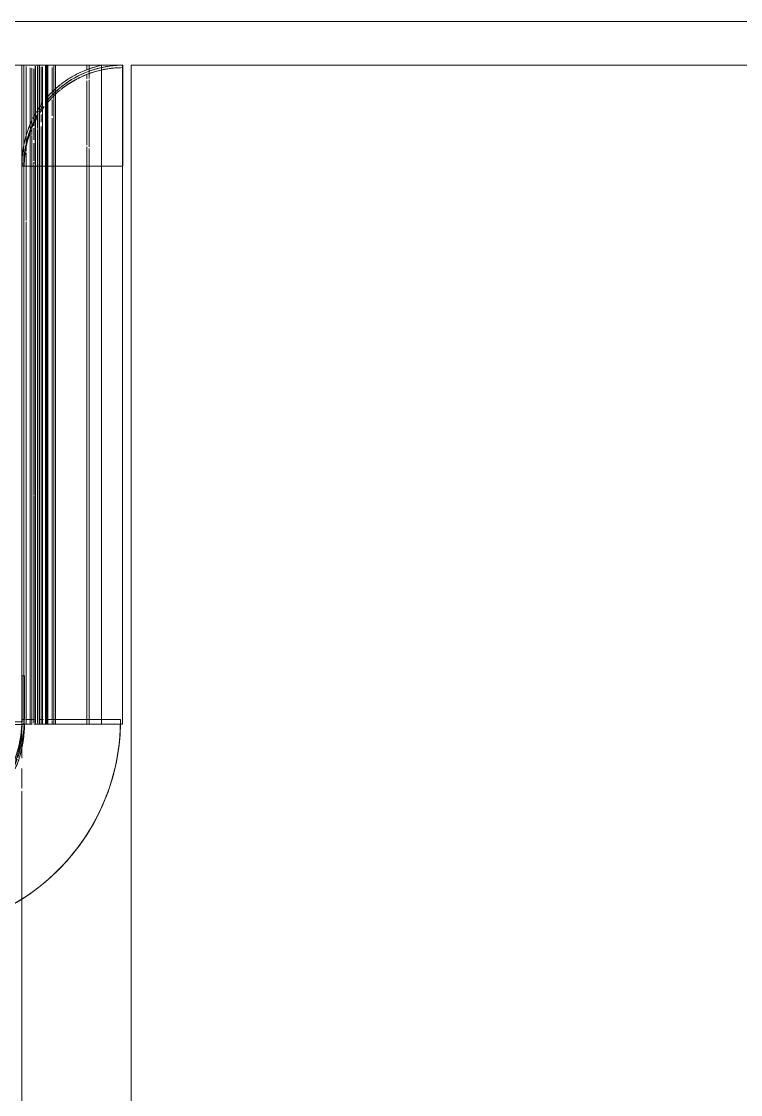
# Model space of a CAD drawing. Header units: millimetres. Extents: x -21807 to 26525, y -2564 to 60640.
# Drawn here: x -14008.7 to -13680.4, y 57646.9 to 58136.9 of the extents above; entities that cross this region are included whole.
import ezdxf

# ---------------------------------------------------------------- set-up
doc = ezdxf.new("R2010")
doc.units = ezdxf.units.MM
doc.layers.add('A-GENM', color=7, linetype='Continuous', lineweight=5)
doc.layers.add('A-WALL', color=7, linetype='Continuous', lineweight=9)

# ---------------------------------------------------------------- blocks, each defined once
blk = doc.blocks.new('AK-SGS-M3-A_rvt-1-MẶT BẰNG PHÂN VÙNG ÁP SUẤT')
at = {"layer": 'A-WALL', "color": 7, "lineweight": 13, "true_color": 0xececec}
for p, q in [((-15908.59, 58136.94), (-12408.59, 58136.94)), ((-14008.59, 58116.94), (-14008.59, 58070.84)), ((-14008.59, 57817.67), (-14008.59, 57816.08))]:
    blk.add_line(p, q, dxfattribs=at)
at = {"layer": 'A-WALL', "color": 254, "lineweight": 13, "true_color": 0xe0e0e0}
for p, q in [((-12408.59, 58136.94), (-15908.59, 58136.94)), ((-14558.52, 58116.94), (-14008.59, 58116.94)), ((-13958.59, 57156.94), (-13958.59, 58116.94)), ((-13958.59, 58116.94), (-12408.59, 58116.94)), ((-14008.59, 57736.98), (-14008.59, 57156.94))]:
    blk.add_line(p, q, dxfattribs=at)
at = {"layer": 'A-WALL', "color": 254, "lineweight": 13, "true_color": 0xcccccc}
for p, q in [((-14558.52, 58116.94), (-14008.59, 58116.94)), ((-13958.59, 57156.94), (-13958.59, 58116.94)), ((-13958.59, 58116.94), (-12408.59, 58116.94)), ((-14008.59, 57736.98), (-14008.59, 57156.94))]:
    blk.add_line(p, q, dxfattribs=at)
at = {"layer": 'A-WALL', "color": 7, "lineweight": 13, "true_color": 0xf4f4f4}
blk.add_line((-14008.59, 58116.94), (-14008.59, 58070.84), dxfattribs=at)
at = {"layer": 'A-WALL', "color": 254, "lineweight": 13, "true_color": 0xe6e6e6}
blk.add_line((-14008.59, 58070.84), (-14008.59, 57817.67), dxfattribs=at)
at = {"layer": 'A-WALL', "color": 7, "lineweight": 13, "true_color": 0xf2f2f2}
for p, q in [((-14008.59, 58070.84), (-14008.59, 57817.67)), ((-14008.59, 57809.86), (-14008.59, 57805.05)), ((-14008.59, 57809.86), (-14008.59, 57805.05)), ((-14008.59, 57804.8), (-14008.59, 57800.49)), ((-14008.59, 57804.8), (-14008.59, 57800.49)), ((-14008.59, 57795.77), (-14008.59, 57786.91)), ((-14008.59, 57795.77), (-14008.59, 57786.91)), ((-14008.59, 57785.44), (-14008.59, 57766.08)), ((-14008.59, 57785.44), (-14008.59, 57766.08))]:
    blk.add_line(p, q, dxfattribs=at)
at = {"layer": 'A-WALL', "color": 7, "lineweight": 13, "true_color": 0xf3f3f3}
for p, q in [((-14008.59, 57815.28), (-14008.59, 57813.43)), ((-14008.59, 57815.28), (-14008.59, 57813.43)), ((-14008.59, 57812.65), (-14008.59, 57810.55)), ((-14008.59, 57812.65), (-14008.59, 57810.55))]:
    blk.add_line(p, q, dxfattribs=at)
at = {"layer": 'A-WALL', "color": 254, "lineweight": 13, "true_color": 0xdcdcdc}
blk.add_line((-14008.59, 57766.08), (-14008.59, 57736.98), dxfattribs=at)
at = {"layer": 'A-WALL', "color": 7, "lineweight": 13, "true_color": 0xededed}
for p, q in [((-14008.59, 57766.08), (-14008.59, 57764.66)), ((-14008.59, 57764.48), (-14008.59, 57749.44)), ((-14008.59, 57748.51), (-14008.59, 57739.53)), ((-14008.59, 57738.86), (-14008.59, 57736.98))]:
    blk.add_line(p, q, dxfattribs=at)
blk = doc.blocks.new('AK_ThanhNoiGocVuong - Thanh nhôm trục góc ngoài-1879367-MẶT BẰNG PHÂN VÙNG ÁP SUẤT')
at = {"layer": 'A-GENM', "color": 254, "true_color": 0xe6e6e6}
for p, q in [((-2.2, 51.1), (-22.1, 51.1)), ((-22.1, 51.1), (-22.1, 50)), ((-22.1, 50), (-2.2, 50)), ((50, -2.2), (50, -22.1)), ((51.1, -22.1), (51.1, -2.2)), ((50, -22.1), (51.1, -22.1))]:
    blk.add_line(p, q, dxfattribs=at)
at = {"layer": 'A-GENM', "color": 7, "true_color": 0xf7f7f7}
for p, q in [((-22.1, 50), (-22.1, 51.1)), ((-2.2, 50), (-22.1, 50)), ((51.1, 0), (50, 0)), ((50, -22.1), (50, -2.2)), ((51.1, -22.1), (50, -22.1))]:
    blk.add_line(p, q, dxfattribs=at)
at = {"layer": 'A-GENM', "color": 7, "true_color": 0xfafafa}
blk.add_line((-22.1, 51.1), (-2.2, 51.1), dxfattribs=at)
at = {"layer": 'A-GENM', "color": 254, "true_color": 0xcccccc}
for p, q in [((-1.1, 49.78), (-1.1, -22.1)), ((0, -22.1), (0, 49.56)), ((49.56, 0), (-22.1, 0)), ((-22.1, 0), (-22.1, -1.1)), ((-22.1, -1.1), (49.78, -1.1)), ((-1.1, -22.1), (0, -22.1))]:
    blk.add_line(p, q, dxfattribs=at)
at = {"layer": 'A-GENM', "color": 254, "true_color": 0xeaeaea}
for p, q in [((-1.1, 0), (-1.1, 49.78)), ((-22.1, -1.1), (-22.1, 0)), ((-22.1, 0), (-1.1, 0)), ((-1.1, -1.1), (-22.1, -1.1)), ((-1.1, -22.1), (-1.1, -1.1)), ((0, -22.1), (-1.1, -22.1))]:
    blk.add_line(p, q, dxfattribs=at)
at = {"layer": 'A-GENM', "color": 254, "true_color": 0xdcdcdc}
for p, q in [((0, 51.1), (0, 50)), ((50, 0), (51.1, 0))]:
    blk.add_line(p, q, dxfattribs=at)
at = {"layer": 'A-GENM', "color": 7, "true_color": 0xf8f8f8}
blk.add_line((0, 50), (0, 51.1), dxfattribs=at)
at = {"layer": 'A-GENM', "color": 7, "true_color": 0xf1f1f1}
for p, q in [((0, 49.56), (0, 0)), ((0, 0), (49.56, 0)), ((49.78, -1.1), (0, -1.1)), ((0, -1.1), (0, -22.1))]:
    blk.add_line(p, q, dxfattribs=at)
at = {"layer": 'A-GENM', "color": 7, "true_color": 0xf9f9f9}
blk.add_line((51.1, -2.2), (51.1, -22.1), dxfattribs=at)
at = {"layer": 'A-GENM', "color": 254, "true_color": 0xe6e6e6}
for start, end in [(74.4984, 90), (360, 15.4833)]:
    blk.add_arc((0, 0), 51.1, start, end, dxfattribs=at)
at = {"layer": 'A-GENM', "color": 254, "true_color": 0xdcdcdc}
for radius, start, end in [(50, 70.5042, 90), (51.1, 66.6177, 74.4984), (50, 66.0144, 67.5), (50, 42.7364, 64.9276), (51.1, 41.7004, 65.2886), (50, 22.7268, 42.3853), (51.1, 24.6434, 40.1115), (50, 0, 22.5), (51.1, 15.4833, 22.5)]:
    blk.add_arc((0, 0), radius, start, end, dxfattribs=at)
at = {"layer": 'A-GENM', "color": 7, "true_color": 0xf4f4f4}
for radius, start, end in [(51.1, 75.0575, 89.9757), (51.1, 73.2641, 75), (51.1, 67.5, 69.4172), (51.1, 60, 65.0287), (51.1, 41.2258, 57.6021), (51.1, 36.5719, 39.3833), (51.1, 30.1876, 35.9681), (51.1, 26.2087, 29.0107), (50, 21.7483, 24.9713), (51.1, 15.5362, 20.0287), (51.1, 10.3377, 14.9155)]:
    blk.add_arc((0, 0), radius, start, end, dxfattribs=at)
at = {"layer": 'A-GENM', "color": 7, "true_color": 0xf6f6f6}
for radius, start, end in [(50, 80.3081, 89.1196), (50, 75.4939, 80.2919), (50, 55.2207, 62.0347), (50, 51.6362, 54.3097), (50, 46.5291, 49.922), (50, 34.8073, 42.2695), (50, 31.383, 34.3203), (50, 25.9458, 30), (51.1, 22.5, 24.3243), (50, 9.7081, 14.7103), (50, 0.8804, 9.6919)]:
    blk.add_arc((0, 0), radius, start, end, dxfattribs=at)
at = {"layer": 'A-GENM', "color": 7, "true_color": 0xf1f1f1}
for radius, start, end in [(51.1, 69.9713, 72.2881), (50, 65.9641, 68.8683)]:
    blk.add_arc((0, 0), radius, start, end, dxfattribs=at)
at = {"layer": 'A-GENM', "color": 254, "true_color": 0xcccccc}
blk.add_arc((0, 0), 50, 68.6181, 70.5042, dxfattribs=at)
at = {"layer": 'A-GENM', "color": 7, "true_color": 0xf0f0f0}
blk.add_arc((0, 0), 51.1, 360, 10.3377, dxfattribs=at)
blk = doc.blocks.new('AK_BoGocTrong - Thanh nhôm C có chân-1882904-MẶT BẰNG PHÂN VÙNG ÁP SUẤT')
at = {"layer": 'A-GENM', "color": 254, "true_color": 0xe8e8e8}
blk.add_line((0, -254.76), (0, 0), dxfattribs=at)
at = {"layer": 'A-GENM', "color": 7, "true_color": 0xf2f2f2}
for p, q in [((9.54, 0), (2.08, 0)), ((11.71, 0), (9.54, 0)), ((16.21, 0), (13.74, 0)), ((22.38, 0), (16.38, 0)), ((28.31, 0), (24.45, 0)), ((30.79, 0), (28.31, 0)), ((36.04, 0), (38.06, 0)), ((43.63, 0), (41.34, 0)), ((34.5, -2.1), (34.5, -254.76)), ((45, -2.1), (45, -0.26)), ((45, -2.1), (45, -22)), ((45, -2.1), (45, -22)), ((46, -254.76), (46, -300.86)), ((46, -254.76), (46, -300.86)), ((45, -259.76), (45, -255.86)), ((45, -259.76), (45, -300.86)), ((45, -259.76), (45, -300.86))]:
    blk.add_line(p, q, dxfattribs=at)
at = {"layer": 'A-GENM', "color": 7, "true_color": 0xf0f0f0}
for p, q in [((2.1, 0), (11.65, 0)), ((13.73, 0), (22.27, 0)), ((24.43, 0), (30.72, 0)), ((9.54, -2.1), (9.54, -254.76)), ((30.61, -2.1), (30.61, -92.6)), ((31.35, -2.1), (31.35, -254.76)), ((35.15, -2.1), (35.15, -254.76)), ((38.61, -254.76), (38.61, -2.1)), ((45, -22), (45, -2.1)), ((46, -1.6), (46, -254.76)), ((46, -1.6), (46, -254.76)), ((45, -22), (45, -254.76)), ((45, -22), (45, -254.76)), ((30.61, -93.23), (30.61, -254.76)), ((46, -254.76), (46, -300.86)), ((0, -264.74), (0, -255.06)), ((45, -300.86), (45, -259.76)), ((0, -274.2), (0, -264.96)), ((0, -282.75), (0, -274.34)), ((0, -289.89), (0, -282.83)), ((0, -295.26), (0, -289.96)), ((0, -298.61), (0, -295.3))]:
    blk.add_line(p, q, dxfattribs=at)
at = {"layer": 'A-GENM', "color": 7, "true_color": 0xf3f3f3}
for p, q in [((9.54, 0), (9.54, -2.1)), ((30.61, 0), (31.35, 0)), ((30.61, 0), (30.61, -2.1)), ((31.35, 0), (31.35, -2.1)), ((34.83, 0), (35.15, 0)), ((35.15, 0), (35.15, -2.1)), ((35.74, 0), (37.91, 0)), ((38.14, 0), (35.74, 0)), ((38.61, -1.83), (38.61, 0)), ((45, 0), (46, 0)), ((34.17, -254.76), (34.17, -2.1)), ((37.91, -2.1), (37.91, -254.76)), ((45, -0.26), (45, -2.1)), ((45, -0.26), (45, -2.1)), ((9.54, -254.76), (9.54, -259.29)), ((30.61, -254.76), (30.61, -261.83)), ((31.35, -254.76), (31.35, -261.61)), ((38.61, -271.79), (38.61, -254.76)), ((35.15, -255.02), (35.15, -270.11)), ((45, -255.86), (45, -259.76)), ((45, -255.86), (45, -259.76)), ((9.54, -260.16), (9.54, -262.05)), ((9.54, -263.51), (9.54, -284.93)), ((30.61, -263.16), (30.61, -286.62)), ((31.35, -262.82), (31.35, -285.76)), ((35.15, -271.06), (35.15, -282.08)), ((38.61, -276.18), (38.61, -272.65)), ((38.61, -300.3), (38.61, -279.28)), ((35.15, -283.55), (35.15, -300.03)), ((9.54, -285.3), (9.54, -295.24)), ((30.61, -289.02), (30.61, -299.68)), ((31.35, -288.06), (31.35, -299.74)), ((9.54, -296.09), (9.54, -298.28)), ((30.72, -300.86), (9.58, -300.86)), ((44.98, -300.86), (38.97, -300.86)), ((46, -300.86), (45, -300.86))]:
    blk.add_line(p, q, dxfattribs=at)
at = {"layer": 'A-GENM', "color": 7, "true_color": 0xf4f4f4}
for p, q in [((34.85, 0), (34.17, 0)), ((34.17, -2.1), (34.17, 0)), ((34.5, 0), (34.83, 0)), ((34.5, 0), (34.5, -2.1)), ((34.85, 0), (34.85, -2.1)), ((37.91, 0), (35.74, 0)), ((38.61, 0), (37.91, 0)), ((37.91, 0), (37.91, -2.1)), ((46, 0), (44.82, 0)), ((45, 0), (46, 0)), ((46, 0), (45, 0)), ((34.85, -2.1), (34.85, -254.76)), ((34.17, -269.76), (34.17, -254.76)), ((37.91, -254.76), (37.91, -273.44)), ((34.5, -255.83), (34.5, -270.41)), ((34.85, -255.17), (34.85, -269.68)), ((34.17, -280.34), (34.17, -272.12)), ((34.5, -270.84), (34.5, -279.74)), ((34.85, -270.8), (34.85, -279.1)), ((37.91, -273.6), (37.91, -277.95)), ((34.17, -283.07), (34.17, -280.64)), ((34.5, -280.4), (34.5, -282.74)), ((34.85, -280.14), (34.85, -282.38)), ((34.85, -283.92), (34.85, -300.01)), ((37.91, -280.15), (37.91, -300.24)), ((30.61, -287.43), (30.61, -289.02)), ((34.17, -299.96), (34.17, -284.77)), ((34.5, -284.36), (34.5, -299.98)), ((9.54, -298.68), (9.54, -300.81)), ((0, -300.86), (9.44, -300.86)), ((9.48, -300.86), (0, -300.86)), ((9.54, -300.86), (16.21, -300.86)), ((16.38, -300.86), (30.79, -300.86)), ((31.35, -300.86), (30.61, -300.86)), ((34.17, -300.86), (31.82, -300.86)), ((31.82, -300.86), (34.17, -300.86)), ((34.43, -300.86), (31.82, -300.86)), ((32.03, -300.86), (34.31, -300.86)), ((34.17, -300.86), (34.85, -300.86)), ((34.83, -300.86), (34.5, -300.86)), ((35.15, -300.86), (34.83, -300.86)), ((37.91, -300.86), (35.74, -300.86)), ((35.74, -300.86), (37.91, -300.86)), ((35.74, -300.86), (38.14, -300.86)), ((38.06, -300.86), (36.04, -300.86)), ((37.91, -300.86), (38.61, -300.86)), ((39.22, -300.86), (41.34, -300.86)), ((41.34, -300.86), (44.82, -300.86)), ((44.82, -300.86), (46, -300.86)), ((46, -300.86), (45, -300.86)), ((45, -300.86), (46, -300.86))]:
    blk.add_line(p, q, dxfattribs=at)
at = {"layer": 'A-GENM', "color": 7, "true_color": 0xededed}
for p, q in [((41.7, 0), (43.47, 0)), ((46, -1.6), (46, -254.76)), ((45, -254.76), (45, -22))]:
    blk.add_line(p, q, dxfattribs=at)
blk = doc.blocks.new('AK_BoGocTrongTran - Thanh nhôm C có chân-1882907-MẶT BẰNG PHÂN VÙNG ÁP SUẤT')
at = {"layer": 'A-GENM', "color": 254, "true_color": 0xcccccc}
for p, q in [((0, 0), (9.54, 0)), ((0, 0), (0, -254.76)), ((30.6, 0), (9.54, 0)), ((9.54, -254.76), (9.54, 0)), ((30.61, 0), (34.17, 0)), ((30.61, -254.76), (30.61, 0)), ((34.17, 0), (34.85, 0)), ((34.17, 0), (34.17, -254.76)), ((34.85, 0), (37.91, 0)), ((34.85, -254.76), (34.85, 0)), ((37.91, 0), (38.61, 0)), ((37.91, -254.76), (37.91, 0)), ((38.61, 0), (38.61, -254.76)), ((43.02, 0), (41.34, 0)), ((46, -254.76), (46, 0)), ((46, -254.76), (46, -1.6)), ((46, -254.76), (46, -1.6))]:
    blk.add_line(p, q, dxfattribs=at)
at = {"layer": 'A-GENM', "color": 254, "true_color": 0xe6e6e6}
for p, q in [((2.1, 0), (11.65, 0)), ((12.37, 0), (22.5, 0)), ((22.69, 0), (29.85, 0)), ((34.5, 0), (34.83, 0)), ((41.7, 0), (43.47, 0)), ((46, 0), (45, 0)), ((45, 0), (46, 0)), ((45, -2.1), (45, -0.26)), ((45, -2.1), (45, -0.26)), ((45, -2.1), (45, -254.76)), ((46, -254.76), (46, -1.6)), ((31.35, -300.86), (31.35, -254.76)), ((34.5, -300.86), (34.5, -254.76)), ((35.15, -300.86), (35.15, -254.76)), ((45, -300.86), (45, -254.98)), ((45, -300.86), (45, -254.98)), ((29.85, -300.86), (0, -300.86)), ((31.35, -300.86), (30.61, -300.86)), ((30.79, -300.86), (34.31, -300.86)), ((31.35, -300.86), (34.17, -300.86)), ((35.15, -300.86), (34.83, -300.86)), ((35.15, -300.86), (37.91, -300.86)), ((35.74, -300.86), (38.14, -300.86)), ((44.98, -300.86), (38.97, -300.86)), ((45, -300.86), (46, -300.86)), ((46, -300.86), (45, -300.86))]:
    blk.add_line(p, q, dxfattribs=at)
at = {"layer": 'A-GENM', "color": 254, "true_color": 0xdcdcdc}
for p, q in [((30.61, 0), (31.35, 0)), ((32.26, 0), (30.79, 0)), ((34.17, 0), (31.35, 0)), ((31.35, -254.76), (31.35, 0)), ((34.5, -254.76), (34.5, 0)), ((34.83, 0), (35.15, 0)), ((37.91, 0), (35.15, 0)), ((35.15, -254.76), (35.15, 0)), ((38.14, 0), (35.74, 0)), ((44.45, 0), (43.02, 0)), ((46, 0), (44.82, 0)), ((46, -1.6), (46, 0)), ((46, -1.6), (46, 0)), ((45, -254.76), (45, -2.1)), ((45, -254.76), (45, -2.1)), ((0, -254.76), (0, -300.86)), ((9.54, -300.86), (9.54, -254.76)), ((30.61, -300.86), (30.61, -254.76)), ((34.17, -254.76), (34.17, -300.86)), ((34.85, -300.86), (34.85, -254.76)), ((37.91, -300.86), (37.91, -254.76)), ((38.61, -254.76), (38.61, -300.86)), ((46, -300.86), (46, -254.76)), ((46, -300.86), (46, -254.76)), ((46, -300.86), (46, -254.76)), ((9.54, -300.86), (0, -300.86)), ((9.54, -300.86), (28.31, -300.86)), ((28.31, -300.86), (30.6, -300.86)), ((34.17, -300.86), (30.61, -300.86)), ((34.85, -300.86), (34.17, -300.86)), ((37.91, -300.86), (34.85, -300.86)), ((38.61, -300.86), (37.91, -300.86)), ((38.86, -300.86), (41.34, -300.86)), ((41.34, -300.86), (44.82, -300.86)), ((44.82, -300.86), (46, -300.86))]:
    blk.add_line(p, q, dxfattribs=at)
at = {"layer": 'A-GENM', "color": 7, "true_color": 0xececec}
for p, q in [((36.04, 0), (38.06, 0)), ((46, 0), (45, 0)), ((46, -1.6), (46, 0)), ((45, -0.26), (45, -2.1)), ((46, -300.86), (46, -254.76)), ((45, -254.98), (45, -300.86)), ((34.43, -300.86), (31.82, -300.86)), ((34.83, -300.86), (34.5, -300.86)), ((38.06, -300.86), (36.04, -300.86)), ((45, -300.86), (46, -300.86))]:
    blk.add_line(p, q, dxfattribs=at)
blk = doc.blocks.new('AK_MiengBoGocNgoai - Miếng bo góc ngoài-1297321-MẶT BẰNG PHÂN VÙNG ÁP SUẤT')
at = {"layer": 'A-GENM', "color": 7, "true_color": 0xf2f2f2}
for p, q in [((-52.2, 45), (-52.2, 36.32)), ((-52.2, 36.25), (-52.2, 34.65)), ((-52.2, 33.35), (-52.2, 26.34)), ((-52.2, 26.28), (-52.2, 24.36)), ((-52.2, 22.5), (-52.2, 17.36)), ((-52.2, 17.31), (-52.2, 15.12)), ((-52.2, 6.03), (-52.2, 4.25)), ((-52.2, 4.22), (-52.2, 2.26)), ((1, -52.2), (0, -52.2)), ((7.75, -52.2), (9.86, -52.2)), ((11.54, -52.2), (13.18, -52.2))]:
    blk.add_line(p, q, dxfattribs=at)
at = {"layer": 'A-GENM', "color": 7, "true_color": 0xededed}
for p, q in [((-52.2, 36.32), (-52.2, 45)), ((-52.2, 33.61), (-52.2, 36.25)), ((-52.2, 26.35), (-52.2, 33.34)), ((-52.2, 23), (-52.2, 26.29)), ((-52.2, 17.37), (-52.2, 22.45)), ((-52.2, 15.17), (-52.2, 17.32)), ((-52.2, 4.21), (-52.2, 5.81)), ((-52.2, 2.5), (-52.2, 4.19))]:
    blk.add_line(p, q, dxfattribs=at)
at = {"layer": 'A-GENM', "color": 7, "true_color": 0xf0f0f0}
for p, q in [((-52.2, 13.89), (-52.2, 15.17)), ((-52.2, 11.48), (-52.2, 13.07)), ((-52.2, 7.83), (-52.2, 9.82)), ((2.26, -52.2), (4.25, -52.2)), ((4.28, -52.2), (6.03, -52.2)), ((15.12, -52.2), (17.36, -52.2)), ((17.4, -52.2), (22.5, -52.2)), ((24.36, -52.2), (26.34, -52.2)), ((26.38, -52.2), (33.35, -52.2)), ((34.65, -52.2), (45, -52.2))]:
    blk.add_line(p, q, dxfattribs=at)
at = {"layer": 'A-GENM', "color": 7, "true_color": 0xf3f3f3}
for p, q in [((-52.2, 13.18), (-52.2, 11.54)), ((-52.2, 9.82), (-52.2, 7.75)), ((-52.2, 0), (-52.2, 1))]:
    blk.add_line(p, q, dxfattribs=at)
at = {"layer": 'A-GENM', "color": 254, "true_color": 0xe6e6e6}
for p, q in [((4.21, -52.2), (2.5, -52.2)), ((5.81, -52.2), (4.24, -52.2)), ((17.37, -52.2), (15.17, -52.2)), ((22.45, -52.2), (17.41, -52.2)), ((26.35, -52.2), (23, -52.2)), ((33.34, -52.2), (26.39, -52.2)), ((45, -52.2), (33.61, -52.2))]:
    blk.add_line(p, q, dxfattribs=at)
at = {"layer": 'A-GENM', "color": 7, "true_color": 0xececec}
for p, q in [((9.86, -52.2), (7.83, -52.2)), ((13.07, -52.2), (11.48, -52.2)), ((15.17, -52.2), (13.89, -52.2))]:
    blk.add_line(p, q, dxfattribs=at)
at = {"layer": 'A-GENM', "color": 7, "true_color": 0xf2f2f2}
blk.add_arc((-52.2, -52.2), 97.2, 88.7415, 90, dxfattribs=at)
at = {"layer": 'A-GENM', "color": 7, "true_color": 0xededed}
for radius, start, end in [(97.2, 88.7415, 90), (97.2, 32.6568, 88.7415), (53.2, 70.9452, 87.5686), (53.2, 67.5, 70.0501), (53.2, 42.6654, 63.4029), (53.2, 25.5591, 42.4608), (53.2, 6.1117, 22.2572)]:
    blk.add_arc((-52.2, -52.2), radius, start, end, dxfattribs=at)
at = {"layer": 'A-GENM', "color": 254, "true_color": 0xe8e8e8}
for radius, start, end in [(97.2, 32.6568, 88.7415), (52.2, 2.478, 87.522)]:
    blk.add_arc((-52.2, -52.2), radius, start, end, dxfattribs=at)
at = {"layer": 'A-GENM', "color": 254, "true_color": 0xe6e6e6}
for radius, start, end in [(97.2, 1.2585, 32.6568), (53.2, 2.4314, 6.1117), (97.2, 360, 1.2585)]:
    blk.add_arc((-52.2, -52.2), radius, start, end, dxfattribs=at)
at = {"layer": 'A-GENM', "color": 254, "true_color": 0xdcdcdc}
blk.add_arc((-52.2, -52.2), 97.2, 1.2585, 32.6568, dxfattribs=at)
at = {"layer": 'A-GENM', "color": 7, "true_color": 0xf0f0f0}
blk.add_arc((-52.2, -52.2), 97.2, 360, 1.2585, dxfattribs=at)
blk = doc.blocks.new('AK_MiengBoGocNgoai - Miếng bo góc ngoài-1330444-MẶT BẰNG PHÂN VÙNG ÁP SUẤT')
at = {"layer": 'A-GENM', "color": 7, "true_color": 0xececec}
for p, q in [((0, 52.2), (1, 52.2)), ((7.83, 52.2), (9.86, 52.2)), ((11.48, 52.2), (13.07, 52.2)), ((13.89, 52.2), (15.17, 52.2)), ((-52.2, -9.82), (-52.2, -7.83)), ((-52.2, -13.07), (-52.2, -11.48)), ((-52.2, -15.17), (-52.2, -13.89))]:
    blk.add_line(p, q, dxfattribs=at)
at = {"layer": 'A-GENM', "color": 254, "true_color": 0xdcdcdc}
for p, q in [((4.25, 52.2), (1.53, 52.2)), ((6.03, 52.2), (4.28, 52.2)), ((17.36, 52.2), (15.12, 52.2)), ((26.34, 52.2), (17.4, 52.2)), ((45, 52.2), (26.38, 52.2)), ((-52.2, -1.53), (-52.2, -4.22)), ((-52.2, -4.25), (-52.2, -6.03)), ((-52.2, -15.62), (-52.2, -17.31)), ((-52.2, -17.36), (-52.2, -26.28)), ((-52.2, -26.34), (-52.2, -36.25)), ((-52.2, -36.32), (-52.2, -45))]:
    blk.add_line(p, q, dxfattribs=at)
at = {"layer": 'A-GENM', "color": 254, "true_color": 0xe6e6e6}
for p, q in [((2.5, 52.2), (4.21, 52.2)), ((4.24, 52.2), (5.81, 52.2)), ((9.86, 52.2), (7.75, 52.2)), ((15.12, 52.2), (11.54, 52.2)), ((15.17, 52.2), (17.37, 52.2)), ((17.41, 52.2), (22.45, 52.2)), ((23, 52.2), (26.35, 52.2)), ((26.39, 52.2), (33.34, 52.2)), ((33.61, 52.2), (45, 52.2)), ((-52.2, -1), (-52.2, 0)), ((-52.2, -4.19), (-52.2, -2.5)), ((-52.2, -5.81), (-52.2, -4.21)), ((-52.2, -7.75), (-52.2, -9.82)), ((-52.2, -11.54), (-52.2, -15.12)), ((-52.2, -17.32), (-52.2, -15.17)), ((-52.2, -22.45), (-52.2, -17.37)), ((-52.2, -26.29), (-52.2, -23)), ((-52.2, -33.34), (-52.2, -26.35)), ((-52.2, -36.25), (-52.2, -33.61)), ((-52.2, -45), (-52.2, -36.32))]:
    blk.add_line(p, q, dxfattribs=at)
at = {"layer": 'A-GENM', "color": 254, "true_color": 0xcccccc, "flags": 128}
blk.add_lwpolyline([(-52.2, 0), (-50.11, 0.04), (-48.03, 0.17), (-45.95, 0.38), (-43.88, 0.67), (-41.83, 1.04), (-39.79, 1.5), (-37.77, 2.03), (-35.78, 2.65), (-33.81, 3.35), (-31.87, 4.12), (-29.97, 4.97), (-28.1, 5.9), (-26.26, 6.9), (-24.47, 7.97), (-22.73, 9.12), (-21.03, 10.33), (-19.38, 11.61), (-17.78, 12.96), (-16.24, 14.36), (-14.75, 15.83), (-13.33, 17.36), (-11.97, 18.94), (-10.67, 20.58), (-9.44, 22.26), (-8.28, 24), (-7.18, 25.78), (-6.16, 27.6), (-5.21, 29.46), (-4.34, 31.35), (-3.55, 33.28), (-2.83, 35.25), (-2.19, 37.23), (-1.63, 39.25), (-1.16, 41.28), (-0.76, 43.33), (-0.45, 45.39), (-0.22, 47.47), (-0.07, 49.55), (0, 51.64), (0, 52.2)], dxfattribs=at)
at = {"layer": 'A-GENM', "color": 254, "true_color": 0xcccccc}
for radius, end in [(52.2, 359.4337), (97.2, 358.7415)]:
    blk.add_arc((-52.2, 52.2), radius, 270, end, dxfattribs=at)
at = {"layer": 'A-GENM', "color": 254, "true_color": 0xdcdcdc}
for radius, start, end in [(97.2, 271.2585, 358.7415), (53.2, 317.5392, 357.6791), (97.2, 358.7415, 0), (53.2, 307.5956, 317.3346), (53.2, 296.5971, 306.4601), (53.2, 272.3209, 289.0548), (53.2, 289.9499, 295.1678)]:
    blk.add_arc((-52.2, 52.2), radius, start, end, dxfattribs=at)
at = {"layer": 'A-GENM', "color": 7, "true_color": 0xececec}
blk.add_arc((-52.2, 52.2), 53.2, 357.6791, 359.4444, dxfattribs=at)
at = {"layer": 'A-GENM', "color": 254, "true_color": 0xe6e6e6}
for radius, start, end in [(97.2, 358.7415, 0), (53.2, 270, 272.3209), (97.2, 270, 271.2585)]:
    blk.add_arc((-52.2, 52.2), radius, start, end, dxfattribs=at)
blk = doc.blocks.new('AK_NepV - AK_NepV-1882906-MẶT BẰNG PHÂN VÙNG ÁP SUẤT')
at = {"layer": 'A-GENM', "color": 7, "true_color": 0xf2f2f2}
for p, q in [((-29.7, 300.86), (-28.7, 300.86)), ((-29.7, 300.86), (-29.7, 298.76)), ((-28.7, 300.86), (-22.75, 300.86)), ((-28.7, 300.86), (-28.7, 298.76)), ((-20.71, 300.86), (-14.39, 300.86)), ((-6.15, 300.86), (-5.29, 300.86)), ((-6.15, 300.16), (-6.15, 298.76)), ((-5.29, 300.86), (-4.47, 300.86)), ((-5.29, 300.42), (-5.29, 298.76)), ((-4.47, 300.28), (-4.47, 298.76)), ((-2.83, 300.86), (-2.83, 298.76)), ((-1, 300.86), (0, 300.86)), ((-1, 300.52), (-1, 298.76)), ((-7.78, 298.76), (-7.78, 46.1)), ((-29.7, 46.1), (-29.7, 38.08)), ((-28.7, 46.1), (-28.7, 37.24)), ((-6.15, 46.1), (-6.15, 29.69)), ((-5.29, 46.1), (-5.29, 25.64)), ((-4.47, 46.1), (-4.47, 44.28)), ((-2.83, 46.1), (-2.83, 34.86)), ((-1, 46.1), (-1, 41.64)), ((-4.47, 43.62), (-4.47, 35.65)), ((-29.7, 37.18), (-29.7, 6.68)), ((-28.7, 36.49), (-28.7, 7.1)), ((-1, 36.77), (-1, 0.6)), ((-4.47, 34.11), (-4.47, 28.69)), ((-6.15, 28.52), (-6.15, 23.6)), ((-2.83, 28.86), (-2.83, 1.16)), ((-6.15, 21.87), (-6.15, 0.55)), ((-5.29, 22.94), (-5.29, 0.48)), ((-4.47, 24.13), (-4.47, 1.65)), ((-29.7, 6.03), (-29.7, 4.19)), ((-28.7, 6.18), (-28.7, 4.6)), ((-29.7, 2.35), (-29.7, 0)), ((-28.7, 2.27), (-28.7, 0))]:
    blk.add_line(p, q, dxfattribs=at)
at = {"layer": 'A-GENM', "color": 7, "true_color": 0xf6f6f6}
for p, q in [((-22.75, 300.86), (-28.7, 300.86)), ((-14.39, 300.86), (-20.71, 300.86)), ((-12.8, 300.86), (-13.62, 300.86)), ((-12.8, 300.86), (-12.8, 299.24)), ((-10.69, 300.86), (-10.69, 298.76)), ((-10.31, 300.86), (-10.31, 298.76)), ((-8.49, 300.86), (-8.49, 298.76)), ((-4.47, 300.86), (-5.04, 300.86)), ((-5.04, 300.86), (-5.04, 298.97)), ((-3.54, 300.86), (-3.54, 298.76)), ((-1, 300.52), (-1, 298.76)), ((-10.31, 298.76), (-10.31, 46.1)), ((-12.8, 46.1), (-12.8, 24.11)), ((-10.69, 46.1), (-10.69, 30.82)), ((-10.31, 45.38), (-10.31, 30.66)), ((-8.49, 46.1), (-8.49, 20.53)), ((-5.04, 44.98), (-5.04, 26.58)), ((-3.54, 46.1), (-3.54, 32.18)), ((-1, 46.1), (-1, 41.64)), ((-1, 41.64), (-1, 40.04)), ((-1, 39.26), (-1, 37.25)), ((-1, 36.77), (-1, 26.17)), ((-10.31, 30.2), (-10.31, 21.46)), ((-3.54, 31.96), (-3.54, 29.86)), ((-10.69, 29.29), (-10.69, 20.78)), ((-12.8, 23.13), (-12.8, 15.83)), ((-10.69, 20.32), (-10.69, 17.94)), ((-10.31, 20.6), (-10.31, 18.31)), ((-28.7, 0), (-14.39, 0)), ((-2.83, 0), (-1.53, 0))]:
    blk.add_line(p, q, dxfattribs=at)
at = {"layer": 'A-GENM', "color": 7, "true_color": 0xf4f4f4}
for p, q in [((-13.62, 300.86), (-13.62, 298.76)), ((-10.39, 300.86), (-10.39, 298.76)), ((-9.26, 300.86), (-7.78, 300.86)), ((-7.78, 300.86), (-7.78, 298.76)), ((0, 300.6), (0, 299.26)), ((-10.39, 298.76), (-10.39, 46.1)), ((-5.04, 298.76), (-5.04, 46.1)), ((-3.54, 298.76), (-3.54, 46.1)), ((-1, 298.76), (-1, 196.35)), ((0, 298.76), (0, 278.86)), ((-1, 196.21), (-1, 71.53)), ((-1, 70.92), (-1, 46.1)), ((-13.62, 46.1), (-13.62, 39.31)), ((-10.39, 45.23), (-10.39, 21.32)), ((-7.78, 46.1), (-7.78, 28.01)), ((0, 45), (0, 41.68)), ((0, 41.1), (0, 1)), ((-13.62, 38.05), (-13.62, 15.01)), ((-7.78, 26.03), (-7.78, 22.42)), ((-10.39, 20.54), (-10.39, 18.23)), ((-7.78, 19.87), (-7.78, 0.67)), ((-10.39, 16.64), (-10.39, 0.87)), ((-13.62, 12.83), (-13.62, 1.12)), ((-28.7, 0), (-29.7, 0)), ((-14.39, 0), (-28.7, 0)), ((-10.83, 0), (-13.18, 0)), ((-7.78, 0), (-9.26, 0)), ((-5.29, 0), (-6.15, 0)), ((-4.47, 0), (-5.29, 0)), ((-1.53, 0), (-2.83, 0)), ((0, 0), (-1, 0))]:
    blk.add_line(p, q, dxfattribs=at)
at = {"layer": 'A-GENM', "color": 7, "true_color": 0xf7f7f7}
for p, q in [((-9.9, 300.86), (-9.9, 298.76)), ((0, 299.26), (0, 300.6)), ((-12.8, 298.76), (-12.8, 46.1)), ((-10.69, 298.76), (-10.69, 196.35)), ((-9.9, 298.76), (-9.9, 46.1)), ((-8.49, 298.76), (-8.49, 46.1)), ((0, 46.1), (0, 278.86)), ((-10.69, 196.24), (-10.69, 46.1)), ((-9.9, 46.1), (-9.9, 31.94)), ((0, 41.68), (0, 45)), ((0, 13.08), (0, 41.1)), ((-9.9, 29.85), (-9.9, 25.95)), ((-3.54, 29.86), (-3.54, 26.06)), ((-9.9, 25.35), (-9.9, 18.73)), ((-5.04, 26.24), (-5.04, 23.57)), ((-3.54, 25.8), (-3.54, 1.37)), ((-1, 26.17), (-1, 0.6)), ((-5.04, 23.25), (-5.04, 0.46)), ((-10.31, 16.74), (-10.31, 0.86)), ((-13.62, 0), (-12.8, 0)), ((-10.83, 0), (-13.18, 0)), ((-12.8, 0), (-10.83, 0))]:
    blk.add_line(p, q, dxfattribs=at)
at = {"layer": 'A-GENM', "color": 7, "true_color": 0xededed}
for p, q in [((-29.7, 298.76), (-29.7, 46.1)), ((-28.7, 298.76), (-28.7, 46.1)), ((-6.15, 298.76), (-6.15, 46.1)), ((-5.29, 298.76), (-5.29, 46.1)), ((-4.47, 298.76), (-4.47, 196.61)), ((-2.83, 298.76), (-2.83, 46.1)), ((-1, 298.76), (-1, 196.35)), ((-4.47, 196.35), (-4.47, 46.1)), ((-1, 196.21), (-1, 71.53)), ((-1, 70.92), (-1, 46.1))]:
    blk.add_line(p, q, dxfattribs=at)
at = {"layer": 'A-GENM', "color": 7, "true_color": 0xf3f3f3}
for p, q in [((-13.62, 298.76), (-13.62, 46.1)), ((0, 278.86), (0, 46.1)), ((-1, 41.64), (-1, 40.04)), ((-1, 39.26), (-1, 37.25)), ((-2.83, 34.82), (-2.83, 29.96)), ((-5.29, 25.63), (-5.29, 23.33)), ((-4.47, 27.6), (-4.47, 24.13)), ((-29.7, 4.13), (-29.7, 2.73))]:
    blk.add_line(p, q, dxfattribs=at)
at = {"layer": 'A-GENM', "color": 7, "true_color": 0xf8f8f8}
for p, q in [((0, 278.86), (0, 298.76)), ((-10.69, 16.27), (-10.69, 0.89)), ((-9.9, 17.25), (-9.9, 0.83)), ((-8.49, 18.99), (-8.49, 0.72)), ((-12.8, 13.8), (-12.8, 1.06)), ((0, 1), (0, 13.08)), ((-13.18, 0), (-10.83, 0)), ((-5.04, 0), (-4.47, 0))]:
    blk.add_line(p, q, dxfattribs=at)
blk = doc.blocks.new('AK_Phụ kiện Panel_Thanh phào C_J - Thanh nhôm C có chân_bo_-1879370-MẶT BẰNG PHÂN VÙNG ÁP SUẤT')
at = {"layer": 'A-GENM', "color": 254, "true_color": 0xe6e6e6}
for p, q in [((-13962.59, 58116.94), (-13972.03, 58116.94)), ((-14007.49, 58070.94), (-14007.49, 58071.94))]:
    blk.add_line(p, q, dxfattribs=at)
at = {"layer": 'A-GENM', "color": 7, "true_color": 0xf4f4f4}
for p, q in [((-13972.03, 58116.94), (-13962.59, 58116.94)), ((-14007.49, 58071.94), (-14008.49, 58071.94)), ((-14008.49, 58070.94), (-14008.49, 58071.94)), ((-14008.49, 58071.94), (-14007.49, 58071.94)), ((-14007.49, 58070.94), (-14008.49, 58070.94))]:
    blk.add_line(p, q, dxfattribs=at)
at = {"layer": 'A-GENM', "color": 7, "true_color": 0xececec}
for p, q in [((-14008.49, 58071.94), (-14007.49, 58071.94)), ((-14007.49, 58071.94), (-14008.49, 58071.94)), ((-14008.49, 58071.94), (-14008.49, 58070.94)), ((-14008.49, 58070.94), (-14007.49, 58070.94))]:
    blk.add_line(p, q, dxfattribs=at)
at = {"layer": 'A-GENM', "color": 7, "true_color": 0xf6f6f6}
blk.add_line((-14007.49, 58071.94), (-14007.49, 58070.94), dxfattribs=at)
at = {"layer": 'A-GENM', "color": 254, "true_color": 0xe6e6e6}
for radius, start, end in [(46, 102.1073, 115.5945), (45, 90.1333, 115.8016), (45, 116.0286, 130.1356), (46, 115.803, 127.7629), (45, 130.7593, 134.9549), (46, 128.1787, 132.7759), (45, 150, 179.6023), (46, 148.746, 153.2831), (46, 154.5478, 173.9712)]:
    blk.add_arc((-13962.49, 58071.94), radius, start, end, dxfattribs=at)
at = {"layer": 'A-GENM', "color": 7, "true_color": 0xf6f6f6}
for radius, start, end in [(46, 110.9983, 114.963), (46, 119.626, 122.5901), (46, 115.1203, 119.355), (45, 115.8834, 119.84), (45, 111.5701, 115.6687), (45, 168.3915, 178.7819)]:
    blk.add_arc((-13962.49, 58071.94), radius, start, end, dxfattribs=at)
at = {"layer": 'A-GENM', "color": 7, "true_color": 0xf3f3f3}
for start, end in [(105.1382, 110.188), (90.1288, 105)]:
    blk.add_arc((-13962.49, 58071.94), 45, start, end, dxfattribs=at)
at = {"layer": 'A-GENM', "color": 7, "true_color": 0xf2f2f2}
for start, end in [(104.8739, 109.6823), (102.1003, 104.8368)]:
    blk.add_arc((-13962.49, 58071.94), 46, start, end, dxfattribs=at)
at = {"layer": 'A-GENM', "color": 7, "true_color": 0xf7f7f7}
for radius, start, end in [(45, 121.6555, 129.0166), (46, 122.5901, 127.7518), (46, 128.1541, 132.1843), (45, 129.5076, 133.2151), (46, 154.8253, 160.6423), (45, 161.5611, 163.7171), (45, 158.6529, 161.0123)]:
    blk.add_arc((-13962.49, 58071.94), radius, start, end, dxfattribs=at)
at = {"layer": 'A-GENM', "color": 7, "true_color": 0xececec}
for radius, start, end in [(46, 132.7759, 139.87), (46, 143.0135, 147.3349), (45, 134.9549, 141.4295), (45, 144.2985, 148.2426), (46, 174.9756, 180)]:
    blk.add_arc((-13962.49, 58071.94), radius, start, end, dxfattribs=at)
at = {"layer": 'A-GENM', "color": 7, "true_color": 0xfafafa}
blk.add_arc((-13962.49, 58071.94), 45, 136.0018, 140.1302, dxfattribs=at)
at = {"layer": 'A-GENM', "color": 7, "true_color": 0xf9f9f9}
for radius, start, end in [(46, 135.9687, 138.4035), (45, 150.6411, 152.8071)]:
    blk.add_arc((-13962.49, 58071.94), radius, start, end, dxfattribs=at)
at = {"layer": 'A-GENM', "color": 7, "true_color": 0xfbfbfb}
blk.add_arc((-13962.49, 58071.94), 45, 153.6448, 155.5315, dxfattribs=at)
at = {"layer": 'A-GENM', "color": 7, "true_color": 0xf4f4f4}
blk.add_arc((-13962.49, 58071.94), 46, 170.0801, 180, dxfattribs=at)
blk = doc.blocks.new('AK_MiengBoGocTrong - AK_MiengBoGocTrong-1297342-MẶT BẰNG PHÂN VÙNG ÁP SUẤT')
at = {"layer": 'A-GENM', "color": 254, "true_color": 0xdcdcdc}
for p, q in [((-46.1, 0), (-45, 0)), ((-45, 0), (0, 0)), ((0, 0), (0, -19.52)), ((0, -46.1), (-46.1, -46.1))]:
    blk.add_line(p, q, dxfattribs=at)
at = {"layer": 'A-GENM', "color": 254, "true_color": 0xcccccc}
for p, q in [((0, 0), (-46.1, 0)), ((-46.1, 0), (-46.1, -46.1)), ((0, -46.1), (0, 0)), ((-46.1, -46.1), (0, -46.1))]:
    blk.add_line(p, q, dxfattribs=at)
at = {"layer": 'A-GENM', "color": 254, "true_color": 0xe6e6e6}
for p, q in [((-46.1, -30.71), (-46.1, -0.1)), ((0, -19.53), (0, -27.12)), ((0, -28.45), (0, -30.58)), ((-46.1, -44.92), (-46.1, -38.71)), ((0, -38.93), (0, -40.54)), ((0, -41.65), (0, -45)), ((0, -45), (0, -46.1))]:
    blk.add_line(p, q, dxfattribs=at)
at = {"layer": 'A-GENM', "color": 7, "true_color": 0xececec}
for p, q in [((-46.1, -34.27), (-46.1, -30.71)), ((0, -30.9), (0, -34.36)), ((-46.1, -38.01), (-46.1, -35.84)), ((0, -35.95), (0, -38.25))]:
    blk.add_line(p, q, dxfattribs=at)
at = {"layer": 'A-GENM', "color": 254, "true_color": 0xe6e6e6}
for start, end in [(180.1288, 205.6194), (205.8834, 210), (210, 218.9655), (219.5076, 223.2151), (240, 246.4835), (248.2406, 255), (255, 269.2182)]:
    blk.add_arc((0, 0), 45, start, end, dxfattribs=at)
at = {"layer": 'A-GENM', "color": 7, "true_color": 0xececec}
for start, end in [(225, 230.1302), (233.4341, 237.9761)]:
    blk.add_arc((0, 0), 45, start, end, dxfattribs=at)
blk = doc.blocks.new('AK_MiengBoGocTrong - AK_MiengBoGocTrong-1330453-MẶT BẰNG PHÂN VÙNG ÁP SUẤT')
at = {"layer": 'A-GENM', "color": 7, "true_color": 0xf2f2f2}
for p, q in [((-46.1, 46.1), (0, 46.1)), ((-46.1, 38.71), (-46.1, 44.92)), ((0, 46.1), (0, 45)), ((-27.21, 35.84), (-25.81, 36.86)), ((0, 38.22), (0, 35.95)), ((-46.1, 9.64), (-46.1, 30.71)), ((0, 10.01), (0, 15.4)), ((0, 3.76), (0, 9.64)), ((0, 0.1), (0, 2.67))]:
    blk.add_line(p, q, dxfattribs=at)
at = {"layer": 'A-GENM', "color": 7, "true_color": 0xf4f4f4}
for p, q in [((0, 46.1), (-46.1, 46.1)), ((-46.1, 15.4), (-46.1, 9.64)), ((-46.1, 9.54), (-46.1, 0.1))]:
    blk.add_line(p, q, dxfattribs=at)
at = {"layer": 'A-GENM', "color": 7, "true_color": 0xededed}
for p, q in [((-0.49, 45), (0, 45)), ((0, 45), (0, 41.65)), ((-22.78, 38.81), (-21.47, 39.54)), ((0, 40.54), (0, 38.93)), ((-38.13, 23.9), (-37.14, 25.41)), ((0, 25.33), (0, 21)), ((-41.34, 17.77), (-40.71, 19.17)), ((0, 14.98), (0, 10.01)), ((-45, 0.1), (-44.96, 1.8)), ((-43.87, 0), (-19.52, 0)), ((-18.73, 0), (0, 0)), ((0, 2.69), (0, 0.1))]:
    blk.add_line(p, q, dxfattribs=at)
at = {"layer": 'A-GENM', "color": 7, "true_color": 0xf6f6f6}
for p, q in [((-46.1, 43.57), (-46.1, 42.27)), ((-46.1, 30.71), (-46.1, 16.4)), ((0, 28.41), (0, 30.49)), ((0, 19.52), (0, 27.05)), ((0, 16.4), (0, 19.52))]:
    blk.add_line(p, q, dxfattribs=at)
at = {"layer": 'A-GENM', "color": 7, "true_color": 0xf0f0f0}
for p, q in [((-21.21, 39.69), (-19.61, 40.5)), ((-16.31, 41.94), (-14.68, 42.54)), ((0, 34.36), (0, 30.9)), ((0, 30.68), (0, 28.45)), ((-37.08, 25.49), (-36.09, 26.87)), ((0, 27.12), (0, 25.33)), ((0, 21), (0, 19.53)), ((0, 19.52), (0, 14.98)), ((-43.71, 10.7), (-43.25, 12.44)), ((0, 9.65), (0, 3.79))]:
    blk.add_line(p, q, dxfattribs=at)
at = {"layer": 'A-GENM', "color": 7, "true_color": 0xf3f3f3}
for p, q in [((-46.1, 35.84), (-46.1, 38.01)), ((-46.1, 30.71), (-46.1, 34.27)), ((-46.1, 0.1), (-46.1, 9.54))]:
    blk.add_line(p, q, dxfattribs=at)
at = {"layer": 'A-GENM', "color": 7, "true_color": 0xf8f8f8}
blk.add_line((-46.1, 34.27), (-46.1, 31.92), dxfattribs=at)
at = {"layer": 'A-GENM', "color": 7, "true_color": 0xf7f7f7}
blk.add_line((0, 31.92), (0, 34.27), dxfattribs=at)
at = {"layer": 'A-GENM', "color": 254, "true_color": 0xe8e8e8}
for p, q in [((-45, 0), (-46.1, 0)), ((-43.87, 0), (-45, 0)), ((-35.18, 0), (-43.87, 0)), ((-19.52, 0), (-35.18, 0)), ((-10.01, 0), (-18.77, 0)), ((0, 0), (-10.01, 0))]:
    blk.add_line(p, q, dxfattribs=at)
at = {"layer": 'A-GENM', "color": 7, "true_color": 0xf0f0f0, "flags": 128}
for points in [[(-14.62, 42.56), (-12.9, 43.11), (-11.17, 43.59), (-9.42, 44), (-7.65, 44.35)], [(-5.87, 44.62), (-4.08, 44.81), (-2.59, 44.92)], [(-43.25, 12.44), (-42.72, 14.16), (-42.12, 15.85), (-41.45, 17.52)], [(-44.68, 5.39), (-44.43, 7.17), (-44.1, 8.94)]]:
    blk.add_lwpolyline(points, dxfattribs=at)
at = {"layer": 'A-GENM', "color": 7, "true_color": 0xf2f2f2, "flags": 128}
blk.add_lwpolyline([(-32.62, 31), (-31.35, 32.28), (-30.04, 33.51)], dxfattribs=at)
at = {"layer": 'A-GENM', "color": 7, "true_color": 0xededed, "flags": 128}
for points in [[(-39.91, 20.78), (-39.05, 22.36), (-38.13, 23.9)], [(-44.96, 1.8), (-44.86, 3.6), (-44.69, 5.27)]]:
    blk.add_lwpolyline(points, dxfattribs=at)
at = {"layer": 'A-GENM', "color": 7, "true_color": 0xf0f0f0}
for start, end in [(95.5128, 111.7594), (92.7851, 95.1665), (113.5165, 117.2149), (122.0239, 126.5659), (136.7849, 140.4924), (160.3942, 169.6058)]:
    blk.add_arc((0, 0), 45, start, end, dxfattribs=at)
at = {"layer": 'A-GENM', "color": 7, "true_color": 0xededed}
for start, end in [(90.7818, 92.7851), (117.2149, 120), (142.3909, 154.1166), (154.3806, 160.3942), (169.6058, 179.8712)]:
    blk.add_arc((0, 0), 45, start, end, dxfattribs=at)
at = {"layer": 'A-GENM', "color": 7, "true_color": 0xf2f2f2}
blk.add_arc((0, 0), 45, 129.8698, 135, dxfattribs=at)
blk = doc.blocks.new('AK-SGS-M3-Hrvt_rvt-1-MẶT BẰNG PHÂN VÙNG ÁP SUẤT')
at = {"layer": 'A-GENM', "color": 253, "lineweight": 5, "true_color": 0xaaaaaa}
for name, p, rotation in [('AK_BoGocTrong - Thanh nhôm C có chân-1882904-MẶT BẰNG PHÂN VÙNG ÁP SUẤT', (-13962.59, 57816.08), 180), ('AK_BoGocTrongTran - Thanh nhôm C có chân-1882907-MẶT BẰNG PHÂN VÙNG ÁP SUẤT', (-13962.59, 57816.08), 180), ('AK_MiengBoGocTrong - AK_MiengBoGocTrong-1297342-MẶT BẰNG PHÂN VÙNG ÁP SUẤT', (-13962.49, 58070.84), 269.9999999999993), ('AK_NepV - AK_NepV-1882906-MẶT BẰNG PHÂN VÙNG ÁP SUẤT', (-14007.59, 58116.94), 180), ('AK_ThanhNoiGocVuong - Thanh nhôm trục góc ngoài-1879367-MẶT BẰNG PHÂN VÙNG ÁP SUẤT', (-14058.49, 57815.98), 269.9999999999991), ('AK_MiengBoGocNgoai - Miếng bo góc ngoài-1297321-MẶT BẰNG PHÂN VÙNG ÁP SUẤT', (-14008.49, 57765.98), 269.9999999999991)]:
    blk.add_blockref(name, p, dxfattribs=dict(at, rotation=rotation))
at = {"layer": 'A-GENM', "color": 253, "lineweight": 5, "true_color": 0xaaaaaa, "extrusion": (0, 0, -1)}
for name, p, rotation in [('AK_MiengBoGocTrong - AK_MiengBoGocTrong-1330453-MẶT BẰNG PHÂN VÙNG ÁP SUẤT', (13962.49, 58070.84), 269.9999999999999), ('AK_MiengBoGocNgoai - Miếng bo góc ngoài-1330444-MẶT BẰNG PHÂN VÙNG ÁP SUẤT', (14008.49, 57765.98), 270.0000000000009)]:
    blk.add_blockref(name, p, dxfattribs=dict(at, rotation=rotation))
at = {"layer": 'A-GENM', "color": 253, "lineweight": 5, "true_color": 0xaaaaaa}
blk.add_blockref('AK_Phụ kiện Panel_Thanh phào C_J - Thanh nhôm C có chân_bo_-1879370-MẶT BẰNG PHÂN VÙNG ÁP SUẤT', (0, 0), dxfattribs=at)

msp = doc.modelspace()

# ---------------------------------------------------------------- block references
at = {"lineweight": 5}
for name in ['AK-SGS-M3-A_rvt-1-MẶT BẰNG PHÂN VÙNG ÁP SUẤT', 'AK-SGS-M3-Hrvt_rvt-1-MẶT BẰNG PHÂN VÙNG ÁP SUẤT']:
    msp.add_blockref(name, (0, 0), dxfattribs=at)

doc.saveas('drawing.dxf')
